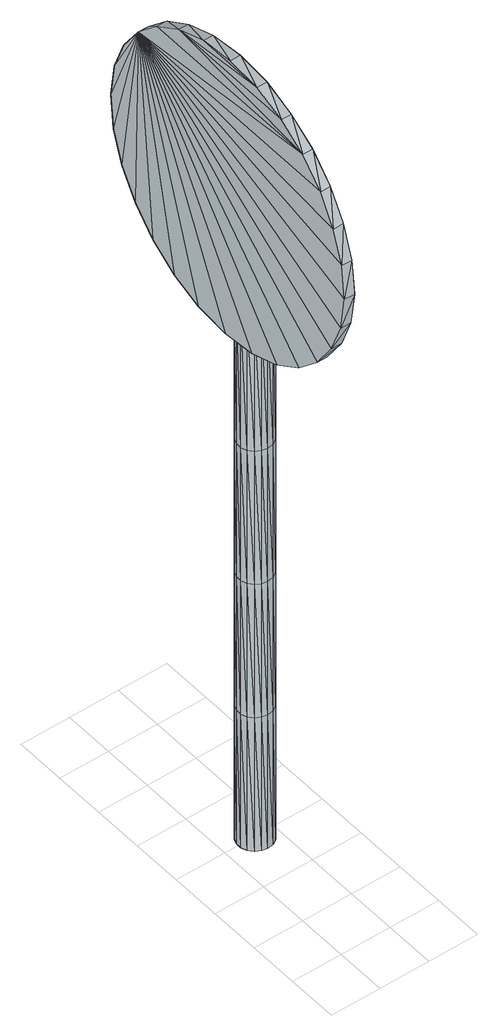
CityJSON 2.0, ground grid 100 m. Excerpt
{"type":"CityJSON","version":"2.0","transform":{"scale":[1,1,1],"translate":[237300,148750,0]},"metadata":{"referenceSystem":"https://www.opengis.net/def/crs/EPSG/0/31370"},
"CityObjects":{
"object1":{"type":"GenericCityObject","attributes":{"cluster":104,"mean_distance_to_centroid":0.229,"new_centroid_x":237252.13,"new_centroid_y":149127.52,"mean_distance_to_camera":14.47,"H1":0,"H2":0,"Z_final":108.92,"cluster2":-1,"proj_x":237245.87,"proj_y":149133.94,"id_line":66867,"bearing_l":225.71,"distance":8.96,"orientation":"left","G_obj":45.71},"geometry":[{"type":"MultiSurface","lod":"2","boundaries":[[[0,1,2]],[[2,1,3]],[[3,1,4]],[[4,1,5]],[[5,1,6]],[[1,7,6]],[[1,8,7]],[[1,9,8]],[[1,10,9]],[[1,11,10]],[[1,12,11]],[[1,13,12]],[[1,14,13]],[[15,14,1]],[[16,15,1]],[[17,16,1]],[[18,17,1]],[[0,18,1]],[[19,20,0]],[[19,0,2]],[[21,19,2]],[[21,2,3]],[[21,3,22]],[[22,3,4]],[[22,4,23]],[[23,4,5]],[[23,5,24]],[[24,5,6]],[[24,6,25]],[[25,6,7]],[[25,7,26]],[[26,7,8]],[[26,8,27]],[[8,9,27]],[[27,9,28]],[[9,10,28]],[[10,29,28]],[[10,11,29]],[[11,30,29]],[[11,12,30]],[[30,12,31]],[[31,12,13]],[[31,13,32]],[[32,13,14]],[[32,14,33]],[[33,14,15]],[[33,15,34]],[[34,15,16]],[[34,16,35]],[[35,16,17]],[[36,35,17]],[[18,36,17]],[[20,36,18]],[[20,18,0]],[[37,38,20]],[[37,20,19]],[[39,37,19]],[[21,39,19]],[[39,21,40]],[[40,21,22]],[[40,22,41]],[[41,22,23]],[[41,23,42]],[[42,23,24]],[[42,24,43]],[[43,24,25]],[[43,25,44]],[[44,25,26]],[[26,45,44]],[[26,27,45]],[[27,46,45]],[[27,28,46]],[[28,47,46]],[[28,29,47]],[[47,29,48]],[[29,30,48]],[[48,30,49]],[[49,30,31]],[[49,31,50]],[[50,31,32]],[[50,32,51]],[[51,32,33]],[[51,33,52]],[[52,33,34]],[[52,34,53]],[[53,34,35]],[[54,53,35]],[[54,35,36]],[[38,54,36]],[[38,36,20]],[[55,56,38]],[[55,38,37]],[[57,55,37]],[[57,37,39]],[[57,39,58]],[[58,39,40]],[[58,40,59]],[[59,40,41]],[[59,41,60]],[[60,41,42]],[[60,42,61]],[[61,42,43]],[[61,43,62]],[[62,43,44]],[[44,63,62]],[[44,45,63]],[[45,64,63]],[[45,46,64]],[[46,65,64]],[[46,47,65]],[[47,66,65]],[[47,48,66]],[[66,48,67]],[[67,48,49]],[[67,49,68]],[[68,49,50]],[[68,50,69]],[[69,50,51]],[[69,51,70]],[[70,51,52]],[[70,52,71]],[[71,52,53]],[[72,71,53]],[[72,53,54]],[[56,72,54]],[[56,54,38]],[[73,74,56]],[[73,56,55]],[[75,73,55]],[[75,55,57]],[[75,57,76]],[[76,57,58]],[[76,58,77]],[[77,58,59]],[[77,59,78]],[[78,59,60]],[[78,60,79]],[[79,60,61]],[[79,61,80]],[[80,61,62]],[[62,81,80]],[[62,63,81]],[[63,82,81]],[[63,64,82]],[[64,83,82]],[[64,65,83]],[[65,84,83]],[[65,66,84]],[[84,66,85]],[[85,66,67]],[[85,67,86]],[[86,67,68]],[[86,68,87]],[[87,68,69]],[[87,69,88]],[[88,69,70]],[[88,70,89]],[[89,70,71]],[[90,89,71]],[[90,71,72]],[[74,90,72]],[[74,72,56]],[[91,92,74]],[[91,74,73]],[[93,91,73]],[[93,73,75]],[[93,75,94]],[[94,75,76]],[[94,76,95]],[[95,76,77]],[[95,77,96]],[[96,77,78]],[[96,78,97]],[[97,78,79]],[[97,79,98]],[[98,79,80]],[[80,99,98]],[[80,81,99]],[[81,100,99]],[[81,82,100]],[[82,101,100]],[[82,83,101]],[[83,102,101]],[[83,84,102]],[[102,84,103]],[[103,84,85]],[[103,85,104]],[[104,85,86]],[[104,86,105]],[[105,86,87]],[[105,87,106]],[[106,87,88]],[[106,88,107]],[[107,88,89]],[[108,107,89]],[[108,89,90]],[[92,108,90]],[[92,90,74]],[[92,91,109]],[[91,93,109]],[[93,94,109]],[[94,95,109]],[[95,96,109]],[[109,96,97]],[[109,97,98]],[[109,98,99]],[[109,99,100]],[[109,100,101]],[[109,101,102]],[[109,102,103]],[[109,103,104]],[[105,109,104]],[[106,109,105]],[[107,109,106]],[[108,109,107]],[[92,109,108]],[[110,111,112]],[[113,112,114]],[[115,112,113]],[[116,112,115]],[[117,112,116]],[[118,112,117]],[[119,112,118]],[[120,112,119]],[[121,112,120]],[[122,112,121]],[[122,123,112]],[[123,110,112]],[[111,124,112]],[[124,125,112]],[[125,126,112]],[[126,127,112]],[[127,128,112]],[[128,129,112]],[[129,130,112]],[[130,131,112]],[[112,131,132]],[[131,133,132]],[[131,134,133]],[[133,134,135]],[[133,135,136]],[[135,137,136]],[[133,136,138]],[[136,139,138]],[[136,137,139]],[[137,140,139]],[[137,135,140]],[[135,141,140]],[[135,134,141]],[[134,142,141]],[[134,131,142]],[[131,143,142]],[[131,130,143]],[[143,130,144]],[[144,130,129]],[[144,129,145]],[[145,129,128]],[[145,128,146]],[[146,127,147]],[[147,127,126]],[[147,126,148]],[[148,126,125]],[[148,125,149]],[[149,125,124]],[[150,149,124]],[[150,124,111]],[[151,150,111]],[[151,111,110]],[[152,151,110]],[[152,110,123]],[[146,128,127]],[[153,123,122]],[[154,153,122]],[[154,122,121]],[[155,154,121]],[[155,121,120]],[[156,155,120]],[[156,120,119]],[[157,156,119]],[[157,119,118]],[[157,118,158]],[[158,118,117]],[[158,117,159]],[[153,152,123]],[[159,117,116]],[[159,116,160]],[[160,116,115]],[[160,115,161]],[[161,115,113]],[[161,113,162]],[[162,113,114]],[[162,114,163]],[[163,114,112]],[[163,112,164]],[[164,112,132]],[[132,165,164]],[[132,133,165]],[[133,138,165]],[[138,139,140]],[[161,162,163]],[[160,161,163]],[[159,160,163]],[[158,159,163]],[[157,158,163]],[[156,157,163]],[[155,156,163]],[[154,155,163]],[[153,154,163]],[[153,163,152]],[[152,163,151]],[[151,163,150]],[[150,163,149]],[[149,163,148]],[[148,163,147]],[[147,163,146]],[[146,163,145]],[[145,163,144]],[[144,163,143]],[[143,163,142]],[[163,164,142]],[[142,164,165]],[[142,165,141]],[[165,140,141]],[[165,138,140]],[[166,167,168]],[[168,167,169]],[[170,168,169]],[[170,169,171]],[[170,171,172]],[[172,171,173]],[[172,173,174]],[[174,173,175]],[[174,175,176]],[[176,175,177]],[[176,177,178]],[[178,177,179]],[[178,179,180]],[[180,179,181]],[[180,181,182]],[[182,181,183]],[[182,183,184]],[[184,183,185]],[[184,185,186]],[[186,185,187]],[[186,187,188]],[[188,187,189]],[[188,189,190]],[[190,189,191]],[[192,190,191]],[[192,191,193]],[[194,192,193]],[[194,193,195]],[[196,194,195]],[[196,195,197]],[[198,196,197]],[[198,197,199]],[[200,198,199]],[[200,199,201]],[[202,200,201]],[[202,201,203]],[[204,202,203]],[[204,203,205]],[[206,204,205]],[[206,205,207]],[[208,206,207]],[[208,207,209]],[[210,208,209]],[[210,209,211]],[[212,210,211]],[[212,211,213]],[[214,212,213]],[[214,213,215]],[[216,214,215]],[[216,215,217]],[[216,217,218]],[[218,217,219]],[[218,219,220]],[[220,219,221]],[[220,221,222]],[[222,221,223]],[[222,223,224]],[[224,223,225]],[[224,225,226]],[[226,225,227]],[[226,227,228]],[[228,227,229]],[[228,229,230]],[[230,229,231]],[[230,231,232]],[[232,231,233]],[[232,233,234]],[[234,233,235]],[[234,235,236]],[[236,235,237]],[[236,237,238]],[[238,237,239]],[[240,238,239]],[[240,239,241]],[[240,241,242]],[[242,241,243]],[[243,244,242]],[[243,245,244]],[[244,245,246]],[[246,245,247]],[[246,247,248]],[[248,247,249]],[[248,249,250]],[[250,249,251]],[[250,251,252]],[[252,251,253]],[[252,253,254]],[[254,253,255]],[[254,255,256]],[[256,255,257]],[[256,257,258]],[[258,257,259]],[[258,259,260]],[[260,259,261]],[[260,261,262]],[[262,261,263]],[[262,263,264]],[[264,263,265]],[[264,265,266]],[[266,265,267]],[[266,267,268]],[[268,267,269]],[[269,270,268]],[[269,271,270]],[[271,272,270]],[[271,273,272]],[[273,274,272]],[[273,275,274]],[[275,276,274]],[[275,277,276]],[[277,278,276]],[[277,279,278]],[[279,280,278]],[[279,281,280]],[[281,282,280]],[[281,283,282]],[[283,284,282]],[[283,285,284]],[[285,286,284]],[[285,287,286]],[[287,288,286]],[[287,289,288]],[[289,290,288]],[[289,291,290]],[[290,291,292]],[[292,291,293]],[[292,293,294]],[[294,293,295]],[[294,295,296]],[[296,295,297]],[[296,297,298]],[[298,297,299]],[[298,299,300]],[[300,299,301]],[[300,301,302]],[[302,301,303]],[[302,303,304]],[[304,303,305]],[[304,305,306]],[[306,305,307]],[[306,307,308]],[[308,307,309]],[[308,309,310]],[[310,309,311]],[[310,311,312]],[[312,311,313]],[[313,166,312]],[[313,167,166]],[[169,167,313]],[[169,313,171]],[[171,313,311]],[[173,171,311]],[[173,311,309]],[[175,173,309]],[[175,309,307]],[[177,175,307]],[[177,307,305]],[[179,177,305]],[[179,305,303]],[[181,179,303]],[[181,303,301]],[[183,181,301]],[[183,301,299]],[[183,299,297]],[[185,183,297]],[[185,297,295]],[[187,185,295]],[[187,295,293]],[[189,187,293]],[[189,293,291]],[[189,291,289]],[[189,289,287]],[[191,189,287]],[[191,287,285]],[[193,191,285]],[[195,193,285]],[[195,285,283]],[[197,195,283]],[[199,197,283]],[[201,199,283]],[[201,283,281]],[[203,201,281]],[[205,203,281]],[[205,281,279]],[[205,279,207]],[[207,279,209]],[[209,279,277]],[[209,277,211]],[[211,277,275]],[[211,275,213]],[[213,275,273]],[[213,273,215]],[[215,273,271]],[[215,271,217]],[[217,271,219]],[[219,271,269]],[[219,269,221]],[[221,269,223]],[[223,269,267]],[[223,267,225]],[[225,267,265]],[[225,265,227]],[[227,265,263]],[[227,263,229]],[[229,263,261]],[[229,261,231]],[[231,261,259]],[[231,259,257]],[[231,257,233]],[[233,257,255]],[[233,255,235]],[[235,255,253]],[[235,253,237]],[[253,251,237]],[[237,251,249]],[[237,249,239]],[[249,247,239]],[[239,247,245]],[[239,245,241]],[[241,245,243]],[[240,242,244]],[[168,312,166]],[[170,312,168]],[[170,310,312]],[[172,310,170]],[[172,308,310]],[[174,308,172]],[[174,306,308]],[[176,306,174]],[[176,304,306]],[[178,304,176]],[[178,302,304]],[[180,302,178]],[[180,300,302]],[[182,300,180]],[[182,298,300]],[[182,296,298]],[[184,296,182]],[[184,294,296]],[[186,294,184]],[[186,292,294]],[[188,292,186]],[[188,290,292]],[[188,288,290]],[[188,286,288]],[[190,286,188]],[[190,284,286]],[[192,284,190]],[[194,284,192]],[[194,282,284]],[[196,282,194]],[[198,282,196]],[[200,282,198]],[[200,280,282]],[[202,280,200]],[[204,280,202]],[[204,278,280]],[[204,206,278]],[[206,208,278]],[[208,276,278]],[[208,210,276]],[[210,274,276]],[[210,212,274]],[[212,272,274]],[[212,214,272]],[[214,270,272]],[[214,216,270]],[[216,218,270]],[[218,268,270]],[[218,220,268]],[[220,222,268]],[[222,266,268]],[[222,224,266]],[[224,264,266]],[[224,226,264]],[[226,262,264]],[[226,228,262]],[[228,260,262]],[[228,230,260]],[[230,258,260]],[[230,256,258]],[[230,232,256]],[[232,254,256]],[[232,234,254]],[[234,252,254]],[[234,236,252]],[[252,236,250]],[[236,248,250]],[[236,238,248]],[[248,238,246]],[[238,244,246]],[[238,240,244]],[[314,315,316]],[[316,315,317]],[[318,316,317]],[[318,317,319]],[[318,319,320]],[[320,319,321]],[[320,321,322]],[[322,321,323]],[[322,323,324]],[[324,323,325]],[[324,325,326]],[[326,325,327]],[[326,327,328]],[[328,327,329]],[[328,329,330]],[[330,329,331]],[[330,331,332]],[[332,331,333]],[[332,333,334]],[[334,333,335]],[[334,335,336]],[[336,335,337]],[[336,337,338]],[[338,337,339]],[[340,338,339]],[[340,339,341]],[[342,340,341]],[[342,341,343]],[[344,342,343]],[[344,343,345]],[[346,344,345]],[[346,345,347]],[[348,346,347]],[[348,347,349]],[[350,348,349]],[[350,349,351]],[[352,350,351]],[[352,351,353]],[[354,352,353]],[[354,353,355]],[[356,354,355]],[[356,355,357]],[[358,356,357]],[[358,357,359]],[[360,358,359]],[[360,359,361]],[[362,360,361]],[[362,361,363]],[[364,362,363]],[[364,363,365]],[[364,365,366]],[[366,365,367]],[[366,367,368]],[[368,367,369]],[[368,369,370]],[[370,369,371]],[[370,371,372]],[[372,371,373]],[[372,373,374]],[[374,373,375]],[[374,375,376]],[[376,375,377]],[[376,377,378]],[[378,377,379]],[[378,379,380]],[[380,379,381]],[[380,381,382]],[[382,381,383]],[[382,383,384]],[[384,383,385]],[[384,385,386]],[[386,385,387]],[[388,386,387]],[[388,387,389]],[[388,389,390]],[[390,389,391]],[[391,392,390]],[[391,393,392]],[[392,393,394]],[[394,393,395]],[[394,395,396]],[[396,395,397]],[[396,397,398]],[[398,397,399]],[[398,399,400]],[[400,399,401]],[[400,401,402]],[[402,401,403]],[[402,403,404]],[[404,403,405]],[[404,405,406]],[[406,405,407]],[[406,407,408]],[[408,407,409]],[[408,409,410]],[[410,409,411]],[[410,411,412]],[[412,411,413]],[[412,413,414]],[[414,413,415]],[[414,415,416]],[[416,415,417]],[[417,418,416]],[[417,419,418]],[[419,420,418]],[[419,421,420]],[[421,422,420]],[[421,423,422]],[[423,424,422]],[[423,425,424]],[[425,426,424]],[[425,427,426]],[[427,428,426]],[[427,429,428]],[[429,430,428]],[[429,431,430]],[[431,432,430]],[[431,433,432]],[[433,434,432]],[[433,435,434]],[[435,436,434]],[[435,437,436]],[[437,438,436]],[[437,439,438]],[[438,439,440]],[[440,439,441]],[[440,441,442]],[[442,441,443]],[[442,443,444]],[[444,443,445]],[[444,445,446]],[[446,445,447]],[[446,447,448]],[[448,447,449]],[[448,449,450]],[[450,449,451]],[[450,451,452]],[[452,451,453]],[[452,453,454]],[[454,453,455]],[[454,455,456]],[[456,455,457]],[[456,457,458]],[[458,457,459]],[[458,459,460]],[[460,459,461]],[[461,314,460]],[[461,315,314]],[[317,315,461]],[[317,461,319]],[[319,461,459]],[[321,319,459]],[[321,459,457]],[[323,321,457]],[[323,457,455]],[[325,323,455]],[[325,455,453]],[[327,325,453]],[[327,453,451]],[[329,327,451]],[[329,451,449]],[[331,329,449]],[[331,449,447]],[[331,447,445]],[[333,331,445]],[[333,445,443]],[[335,333,443]],[[335,443,441]],[[337,335,441]],[[337,441,439]],[[337,439,437]],[[337,437,435]],[[339,337,435]],[[339,435,433]],[[341,339,433]],[[343,341,433]],[[343,433,431]],[[345,343,431]],[[347,345,431]],[[349,347,431]],[[349,431,429]],[[351,349,429]],[[353,351,429]],[[353,429,427]],[[353,427,355]],[[355,427,357]],[[357,427,425]],[[357,425,359]],[[359,425,423]],[[359,423,361]],[[361,423,421]],[[361,421,363]],[[363,421,419]],[[363,419,365]],[[365,419,367]],[[367,419,417]],[[367,417,369]],[[369,417,371]],[[371,417,415]],[[371,415,373]],[[373,415,413]],[[373,413,375]],[[375,413,411]],[[375,411,377]],[[377,411,409]],[[377,409,379]],[[379,409,407]],[[379,407,405]],[[379,405,381]],[[381,405,403]],[[381,403,383]],[[383,403,401]],[[383,401,385]],[[401,399,385]],[[385,399,397]],[[385,397,387]],[[397,395,387]],[[387,395,393]],[[387,393,389]],[[389,393,391]],[[388,390,392]],[[316,460,314]],[[318,460,316]],[[318,458,460]],[[320,458,318]],[[320,456,458]],[[322,456,320]],[[322,454,456]],[[324,454,322]],[[324,452,454]],[[326,452,324]],[[326,450,452]],[[328,450,326]],[[328,448,450]],[[330,448,328]],[[330,446,448]],[[330,444,446]],[[332,444,330]],[[332,442,444]],[[334,442,332]],[[334,440,442]],[[336,440,334]],[[336,438,440]],[[336,436,438]],[[336,434,436]],[[338,434,336]],[[338,432,434]],[[340,432,338]],[[342,432,340]],[[342,430,432]],[[344,430,342]],[[346,430,344]],[[348,430,346]],[[348,428,430]],[[350,428,348]],[[352,428,350]],[[352,426,428]],[[352,354,426]],[[354,356,426]],[[356,424,426]],[[356,358,424]],[[358,422,424]],[[358,360,422]],[[360,420,422]],[[360,362,420]],[[362,418,420]],[[362,364,418]],[[364,366,418]],[[366,416,418]],[[366,368,416]],[[368,370,416]],[[370,414,416]],[[370,372,414]],[[372,412,414]],[[372,374,412]],[[374,410,412]],[[374,376,410]],[[376,408,410]],[[376,378,408]],[[378,406,408]],[[378,404,406]],[[378,380,404]],[[380,402,404]],[[380,382,402]],[[382,400,402]],[[382,384,400]],[[400,384,398]],[[384,396,398]],[[384,386,396]],[[396,386,394]],[[386,392,394]],[[386,388,392]]]}]}
},
"vertices":[
[61,332,2],[61,298,2],[73,330,2],[83,324,2],[90,315,2],[94,304,2],[94,293,2],[90,282,2],[83,273,2],[73,267,2],[61,265,2],[50,267,2],[40,273,2],[32,282,2],[28,293,2],[28,304,2],[32,315,2],[40,324,2],[50,330,2],[73,330,300],[61,332,300],[83,324,300],[90,315,300],[94,304,300],[94,293,300],[90,282,300],[83,273,300],[73,267,300],[61,265,300],[50,267,300],[40,273,300],[32,282,300],[28,293,300],[28,304,300],[32,315,300],[40,324,300],[50,330,300],[73,330,598],[61,332,598],[83,324,598],[90,315,598],[94,304,598],[94,293,598],[90,282,598],[83,273,598],[73,267,598],[61,265,598],[50,267,598],[40,273,598],[32,282,598],[28,293,598],[28,304,598],[32,315,598],[40,324,598],[50,330,598],[73,330,895],[61,332,895],[83,324,895],[90,315,895],[94,304,895],[94,293,895],[90,282,895],[83,273,895],[73,267,895],[61,265,895],[50,267,895],[40,273,895],[32,282,895],[28,293,895],[28,304,895],[32,315,895],[40,324,895],[50,330,895],[73,330,1193],[61,332,1193],[83,324,1193],[90,315,1193],[94,304,1193],[94,293,1193],[90,282,1193],[83,273,1193],[73,267,1193],[61,265,1193],[50,267,1193],[40,273,1193],[32,282,1193],[28,293,1193],[28,304,1193],[32,315,1193],[40,324,1193],[50,330,1193],[73,330,1491],[61,332,1491],[83,324,1491],[90,315,1491],[94,304,1491],[94,293,1491],[90,282,1491],[83,273,1491],[73,267,1491],[61,265,1491],[50,267,1491],[40,273,1491],[32,282,1491],[28,293,1491],[28,304,1491],[32,315,1491],[40,324,1491],[50,330,1491],[61,298,1491],[26,172,1185],[26,116,1221],[35,540,1645],[33,599,1525],[34,576,1589],[32,607,1456],[31,599,1387],[30,576,1324],[29,540,1268],[28,493,1221],[27,437,1185],[26,374,1162],[26,305,1154],[26,236,1162],[27,69,1268],[28,34,1324],[29,11,1387],[30,3,1456],[31,11,1525],[32,34,1589],[33,69,1645],[34,116,1692],[36,493,1692],[36,437,1727],[35,172,1727],[36,236,1750],[36,374,1750],[36,305,1758],[16,374,1750],[15,305,1758],[15,236,1750],[14,172,1728],[14,116,1692],[13,69,1645],[11,34,1589],[10,11,1526],[9,3,1457],[8,11,1387],[7,34,1324],[6,69,1268],[5,116,1221],[5,172,1185],[5,236,1163],[5,305,1155],[5,374,1163],[6,437,1185],[7,494,1221],[8,540,1268],[9,576,1324],[10,599,1387],[11,607,1457],[12,599,1526],[13,576,1589],[14,540,1645],[15,494,1692],[15,437,1728],[18,409,1304],[18,409,1265],[52,408,1304],[52,408,1265],[51,389,1304],[51,389,1265],[73,381,1304],[73,381,1265],[77,379,1304],[77,379,1265],[80,378,1304],[80,378,1265],[84,376,1304],[84,376,1265],[87,374,1304],[87,374,1265],[91,372,1304],[91,372,1265],[94,370,1304],[94,370,1265],[97,368,1304],[97,368,1265],[107,361,1304],[107,361,1265],[110,358,1304],[110,358,1265],[112,356,1304],[112,356,1265],[114,353,1304],[114,353,1265],[115,349,1304],[115,349,1265],[117,346,1304],[117,346,1265],[117,343,1304],[117,343,1265],[117,339,1304],[117,339,1265],[117,304,1304],[117,304,1265],[114,285,1304],[114,285,1265],[113,280,1304],[113,280,1265],[112,275,1304],[112,275,1265],[110,271,1304],[110,271,1265],[107,267,1304],[107,267,1265],[104,263,1304],[104,263,1265],[100,260,1304],[100,260,1265],[96,257,1304],[96,257,1265],[95,256,1304],[95,256,1265],[91,254,1304],[91,254,1265],[86,252,1304],[86,252,1265],[81,250,1304],[81,250,1265],[76,248,1304],[76,248,1265],[71,247,1304],[71,247,1265],[66,247,1304],[66,247,1265],[60,247,1304],[60,247,1265],[49,246,1304],[49,246,1265],[47,221,1304],[47,221,1265],[18,220,1304],[18,220,1265],[18,251,1304],[18,251,1265],[38,265,1304],[38,265,1265],[55,264,1304],[55,264,1265],[58,264,1304],[58,264,1265],[61,264,1304],[61,264,1265],[65,265,1304],[65,265,1265],[68,265,1304],[68,265,1265],[71,266,1304],[71,266,1265],[75,266,1304],[75,266,1265],[78,267,1304],[78,267,1265],[81,268,1304],[81,268,1265],[84,270,1304],[84,270,1265],[86,272,1304],[86,272,1265],[88,274,1304],[88,274,1265],[89,277,1304],[89,277,1265],[90,280,1304],[90,280,1265],[91,283,1304],[91,283,1265],[93,302,1304],[93,302,1265],[93,339,1304],[93,339,1265],[93,341,1304],[93,341,1265],[92,343,1304],[92,343,1265],[91,346,1304],[91,346,1265],[90,347,1304],[90,347,1265],[89,349,1304],[89,349,1265],[87,351,1304],[87,351,1265],[85,352,1304],[85,352,1265],[83,353,1304],[83,353,1265],[80,354,1304],[80,354,1265],[78,355,1304],[78,355,1265],[76,356,1304],[76,356,1265],[73,357,1304],[73,357,1265],[71,357,1304],[71,357,1265],[69,358,1304],[69,358,1265],[48,362,1304],[48,362,1265],[24,375,1304],[24,375,1265],[26,409,1473],[26,409,1434],[60,408,1473],[60,408,1434],[59,389,1473],[59,389,1434],[81,381,1473],[81,381,1434],[85,379,1473],[85,379,1434],[89,378,1473],[89,378,1434],[92,376,1473],[92,376,1434],[95,374,1473],[95,374,1434],[99,372,1473],[99,372,1434],[102,370,1473],[102,370,1434],[105,368,1473],[105,368,1434],[115,361,1473],[115,361,1434],[118,358,1473],[118,358,1434],[120,356,1473],[120,356,1434],[122,353,1473],[122,353,1434],[123,349,1473],[123,349,1434],[125,346,1473],[125,346,1434],[125,343,1473],[125,343,1434],[125,339,1473],[125,339,1434],[125,304,1473],[125,304,1434],[122,285,1473],[122,285,1434],[121,280,1473],[121,280,1434],[120,275,1473],[120,275,1434],[118,271,1473],[118,271,1434],[115,267,1473],[115,267,1434],[112,263,1473],[112,263,1434],[108,260,1473],[108,260,1434],[104,257,1473],[104,257,1434],[103,256,1473],[103,256,1434],[99,254,1473],[99,254,1434],[94,252,1473],[94,252,1434],[89,250,1473],[89,250,1434],[84,248,1473],[84,248,1434],[79,247,1473],[79,247,1434],[74,247,1473],[74,247,1434],[68,247,1473],[68,247,1434],[57,246,1473],[57,246,1434],[55,221,1473],[55,221,1434],[26,220,1473],[26,220,1434],[26,251,1473],[26,251,1434],[46,265,1473],[46,265,1434],[63,264,1473],[63,264,1434],[66,264,1473],[66,264,1434],[69,264,1473],[69,264,1434],[73,265,1473],[73,265,1434],[76,265,1473],[76,265,1434],[80,266,1473],[80,266,1434],[83,266,1473],[83,266,1434],[86,267,1473],[86,267,1434],[89,268,1473],[89,268,1434],[92,270,1473],[92,270,1434],[94,272,1473],[94,272,1434],[96,274,1473],[96,274,1434],[97,277,1473],[97,277,1434],[98,280,1473],[98,280,1434],[99,283,1473],[99,283,1434],[101,302,1473],[101,302,1434],[101,339,1473],[101,339,1434],[101,341,1473],[101,341,1434],[100,343,1473],[100,343,1434],[99,346,1473],[99,346,1434],[98,347,1473],[98,347,1434],[97,349,1473],[97,349,1434],[95,351,1473],[95,351,1434],[93,352,1473],[93,352,1434],[91,353,1473],[91,353,1434],[88,354,1473],[88,354,1434],[86,355,1473],[86,355,1434],[84,356,1473],[84,356,1434],[81,357,1473],[81,357,1434],[79,357,1473],[79,357,1434],[77,358,1473],[77,358,1434],[56,362,1473],[56,362,1434],[32,375,1473],[32,375,1434]
]}
